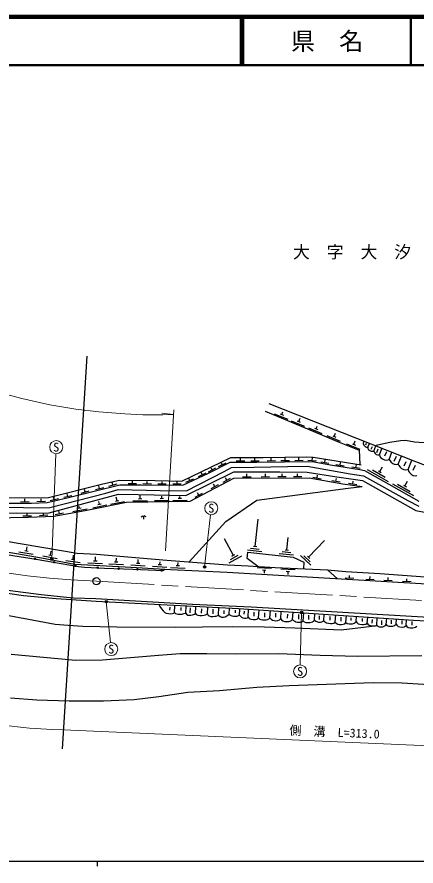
# Model space of a CAD drawing. Units: millimetres, scale not verified. Extents: x 40000 to 680000, y 20000 to 380000.
# Drawn here: x 251362 to 334044, y 204000 to 380000 of the extents above; entities that cross this region are included whole.
import ezdxf
from ezdxf.enums import TextEntityAlignment as Align

# ---------------------------------------------------------------- set-up
doc = ezdxf.new("R2010")
doc.units = ezdxf.units.MM
doc.header["$LTSCALE"] = 1000
doc.linetypes.add('CHAIN', pattern=[18.5, 12, -1.5, 3.5, -1.5])
for name, color, linetype, lineweight in [('M-BGD', 7, 'Continuous', 25), ('M-BGD-HTXT', 7, 'Continuous', 13), ('M-BMK', 2, 'CHAIN', 13), ('M-BMK-ROW', 30, 'Continuous', 25), ('M-BMK-SRVR', 3, 'Continuous', 25), ('M-STR-HTXT', 7, 'Continuous', 13), ('M-STR-STRC', 7, 'Continuous', 25), ('M-TTL', 2, 'Continuous', 140), ('M-TTL-BAND', 7, 'Continuous', 25), ('M-TTL-LINE', 7, 'Continuous', 50)]:
    doc.layers.add(name, color=color, linetype=linetype, lineweight=lineweight)
doc.layers.add('M-BMK-HTXT', color=7, linetype='Continuous')
doc.layers.add('M-TTL-TXT', color=7, linetype='Continuous')
doc.styles.add('ＭＳ ゴシック', font='')
doc.styles.get('ＭＳ ゴシック').set_extended_font_data('MS Gothic')

msp = doc.modelspace()

# ---------------------------------------------------------------- hatches: boundary and pattern name
at = {"layer": 'M-STR-STRC'}
for points in [[(258778, 267683, -0.41421), (258678, 267344, -0.41421), (258339, 267444, -1)], [(290470, 266118, -1), (290030, 265878, -0.41421), (290130, 266218, -0.41421)], [(270073, 258900, -1), (269633, 258661, -0.41421), (269733, 259000, -0.41421)], [(310550, 256669, -1), (310111, 256429, -0.41421), (310211, 256769, -0.41421)]]:
    msp.add_hatch(color=256, dxfattribs=at).paths.add_polyline_path(points)

# ---------------------------------------------------------------- linework, layer by layer
at = {"layer": 'M-BGD'}
for p, q in [((304679, 297768), (307451, 296620)), ((305914, 297744), (306561, 297476)), ((306237, 297610), (306453, 298129)), ((308187, 296315), (310959, 295168)), ((309422, 296291), (310069, 296024)), ((309745, 296158), (310021, 296824)), ((311787, 294818), (314551, 293652)), ((313021, 294785), (313666, 294513)), ((313344, 294649), (313562, 295168)), ((315541, 293234), (318305, 292068)), ((316775, 293201), (317420, 292929)), ((317098, 293065), (317379, 293731)), ((319621, 291540), (322405, 290421)), ((320856, 291528), (321505, 291267)), ((321181, 291398), (321466, 292106)), ((323635, 291281), (323797, 291643)), ((324062, 290814), (324376, 291607)), ((324750, 290424), (325007, 290967)), ((325310, 290002), (325733, 291070)), ((325941, 289748), (326218, 290472)), ((326453, 289248), (326979, 290576)), ((309786, 288089), (309779, 288652)), ((327588, 289007), (328003, 289897)), ((328448, 288284), (329034, 289763)), ((329486, 287940), (329976, 288963)), ((330377, 287280), (331044, 288967)), ((293136, 286793), (294703, 287572)), ((293920, 287182), (293761, 287502)), ((296799, 287970), (298549, 287973)), ((297674, 287971), (297673, 288534)), ((299798, 287971), (301548, 287983)), ((300673, 287977), (300669, 288539)), ((303186, 288005), (304936, 288027)), ((304061, 288016), (304054, 288579)), ((306050, 288042), (307799, 288064)), ((306925, 288053), (306917, 288615)), ((308912, 288078), (310661, 288101)), ((311653, 288134), (313395, 287958)), ((312524, 288046), (312581, 288606)), ((314289, 287810), (316012, 287503)), ((315151, 287657), (315249, 288210)), ((317463, 287256), (319190, 286976)), ((318326, 287116), (318416, 287671)), ((321591, 286588), (321687, 287142)), ((331607, 286933), (331978, 287837)), ((332386, 286203), (333150, 288133)), ((333466, 286024), (333926, 287121)), ((288950, 284760), (290532, 285507)), ((289741, 285134), (289572, 285492)), ((291027, 285743), (292594, 286523)), ((291810, 286133), (291635, 286486)), ((298989, 284702), (298988, 285265)), ((302832, 284709), (302831, 285272)), ((306290, 284715), (306289, 285278)), ((309521, 284721), (309520, 285283)), ((320729, 286738), (322453, 286438)), ((323928, 286211), (328265, 283722)), ((325019, 286103), (327621, 284610)), ((326241, 285921), (326848, 285572)), ((326544, 285747), (327104, 286722)), ((271248, 282983), (271110, 283529)), ((275267, 283296), (275273, 283752)), ((278335, 283263), (278338, 283683)), ((281424, 283242), (281426, 283662)), ((284520, 283221), (284523, 283632)), ((286376, 283545), (287958, 284292)), ((287167, 283919), (286987, 284300)), ((294084, 283569), (295628, 284393)), ((294856, 283981), (294591, 284477)), ((298114, 284701), (299864, 284704)), ((301957, 284707), (303707, 284711)), ((305415, 284714), (307165, 284717)), ((308646, 284719), (310396, 284722)), ((312684, 284592), (314408, 284294)), ((313546, 284443), (313642, 284997)), ((316582, 283918), (318306, 283620)), ((317444, 283769), (317540, 284323)), ((320924, 283216), (321007, 283773)), ((331758, 282787), (332309, 283768)), ((264655, 281321), (266352, 281748)), ((265504, 281535), (265366, 282080)), ((267638, 282046), (269335, 282474)), ((268486, 282260), (268349, 282805)), ((270400, 282769), (272096, 283197)), ((274392, 283307), (276142, 283284)), ((277460, 283269), (279210, 283257)), ((280549, 283248), (282299, 283236)), ((283645, 283227), (285395, 283215)), ((291588, 282237), (293132, 283061)), ((292360, 282649), (292095, 283145)), ((320059, 283345), (321790, 283088)), ((329138, 283227), (333497, 280778)), ((330230, 283129), (332846, 281660)), ((331453, 282959), (332063, 282616)), ((252984, 279530), (252983, 280092)), ((256364, 279585), (256349, 280147)), ((258228, 279769), (259932, 280169)), ((259080, 279969), (258951, 280517)), ((261053, 280433), (262757, 280833)), ((261905, 280633), (261776, 281180)), ((272089, 279734), (271941, 280482)), ((276530, 280144), (277230, 280155)), ((276880, 280150), (276870, 280807)), ((281006, 280211), (281706, 280221)), ((281356, 280216), (281349, 280702)), ((283621, 279800), (286621, 279844)), ((284765, 280267), (285464, 280277)), ((285115, 280272), (285109, 280631)), ((288260, 280462), (289804, 281286)), ((289032, 280874), (288767, 281370)), ((252109, 279527), (253859, 279532)), ((255489, 279561), (257239, 279609)), ((263973, 278147), (264662, 278271)), ((264318, 278209), (264254, 278560)), ((267067, 278280), (270009, 278863)), ((268107, 278945), (268794, 279081)), ((268450, 279013), (268341, 279564)), ((270706, 279001), (273648, 279584)), ((271746, 279666), (272433, 279802)), ((275387, 279677), (278387, 279722)), ((279863, 279744), (282862, 279788)), ((252594, 276563), (254343, 276591)), ((253468, 276577), (253461, 277004)), ((256016, 276692), (257764, 276776)), ((256890, 276734), (256873, 277091)), ((259303, 276895), (261025, 277205)), ((260164, 277050), (260064, 277604)), ((262921, 277500), (265874, 278032)), ((277096, 276407), (277446, 276609)), ((277596, 276570), (277596, 275915)), ((278096, 276407), (277746, 276609)), ((300720, 270251), (301337, 275876)), ((296210, 268386), (294356, 271821)), ((307283, 269531), (307567, 272119)), ((311783, 268017), (315056, 271465)), ((252963, 269384), (253653, 269267)), ((253308, 269325), (253447, 270144)), ((299130, 269520), (302113, 269193)), ((299776, 269902), (301565, 269706)), ((300372, 270289), (301068, 270213)), ((306935, 269569), (307631, 269493)), ((251753, 269133), (254711, 268630)), ((256735, 268281), (259681, 267715)), ((257949, 268506), (258636, 268374)), ((258293, 268440), (258452, 269269)), ((262648, 267599), (263343, 267511)), ((262996, 267555), (263105, 268413)), ((267596, 267250), (267637, 268106)), ((271926, 267040), (271964, 267830)), ((276446, 266784), (276494, 267563)), ((295317, 266882), (297957, 268306)), ((295632, 267563), (297216, 268417)), ((295902, 268220), (296518, 268552)), ((305694, 268800), (308676, 268473)), ((306339, 269182), (308129, 268986)), ((310075, 268397), (312251, 266331)), ((310820, 268310), (312126, 267071)), ((311529, 268258), (312036, 267776)), ((261451, 267298), (264427, 266919)), ((266076, 266873), (269072, 266728)), ((267246, 267267), (267945, 267233)), ((270406, 266663), (273402, 266517)), ((271576, 267057), (272275, 267023)), ((274921, 266428), (277915, 266241)), ((276096, 266806), (276795, 266762)), ((279443, 266146), (282437, 265959)), ((280619, 266523), (281317, 266479)), ((280968, 266501), (281003, 267063)), ((283189, 265911), (286185, 265767)), ((284359, 266305), (285058, 266272)), ((284709, 266289), (284739, 266914)), ((304124, 265648), (301130, 265837)), ((302948, 265271), (302249, 265315)), ((302598, 265293), (302563, 264732)), ((309021, 265404), (306025, 265546)), ((307851, 265009), (307152, 265042)), ((307502, 265026), (307475, 264464)), ((315691, 265368), (317799, 263555)), ((320261, 263693), (320294, 264254)), ((324493, 263445), (324526, 264007)), ((319388, 263744), (321135, 263642)), ((323619, 263496), (325366, 263394)), ((327367, 263277), (329114, 263174)), ((328241, 263226), (328274, 263787)), ((331264, 263049), (333011, 262946)), ((332137, 262997), (332170, 263559)), ((282999, 257667), (282972, 257058)), ((284021, 256520), (284098, 258037)), ((285329, 257598), (285315, 256974)), ((286357, 256429), (286432, 257918)), ((287214, 257487), (287186, 256517)), ((288342, 256357), (288417, 257817)), ((289574, 257292), (289560, 256433)), ((290815, 256294), (290886, 257691)), ((291973, 257223), (291959, 256295)), ((293107, 256057), (293185, 257574)), ((294254, 256993), (294227, 256266)), ((295303, 256180), (295369, 257463)), ((296580, 257056), (296580, 256464)), ((297472, 256023), (297559, 257347)), ((299252, 255567), (299361, 257229)), ((301440, 255437), (301548, 257085)), ((298403, 256812), (298369, 256237)), ((300459, 256620), (300448, 255774)), ((302662, 256507), (302628, 255582)), ((303770, 255453), (303867, 256933)), ((304947, 256383), (304931, 255578)), ((306031, 255272), (306130, 256785)), ((307411, 256223), (307373, 255388)), ((308484, 255127), (308582, 256624)), ((309704, 256122), (309704, 255198)), ((310665, 254801), (310775, 256480)), ((311798, 255969), (311773, 255121)), ((313001, 254953), (313091, 256328)), ((313977, 255855), (313951, 255108)), ((314951, 254846), (315040, 256201)), ((316196, 255703), (316184, 254943)), ((317318, 254553), (317416, 256045)), ((318467, 255588), (318454, 254728)), ((319527, 254464), (319621, 255900)), ((320570, 255449), (320557, 254880)), ((321625, 254693), (321695, 255764)), ((322890, 255310), (322890, 254677)), ((323943, 254318), (324028, 255611)), ((325908, 253946), (326008, 255481)), ((327880, 254053), (327966, 255353)), ((329900, 254122), (329972, 255222)), ((324946, 255119), (324921, 254372)), ((326922, 254866), (326897, 254018)), ((328898, 254980), (328898, 254195)), ((331147, 254105), (331172, 254865)), ((331992, 253878), (332071, 255084)), ((333224, 253941), (333249, 254662))]:
    msp.add_line(p, q, dxfattribs=at)
for points in [[(154350, 303038), (159869, 300582), (170617, 296106), (179749, 292449), (186539, 289543), (194791, 286130), (203669, 282480), (214648, 277794), (221997, 275074), (228015, 273503), (234575, 271667), (240054, 270752), (248852, 269170), (256423, 267882), (263329, 266556), (273784, 266048), (283170, 265462), (294914, 264895), (369385, 260535)], [(303563, 299847), (333913, 287831), (340512, 285384), (351492, 284143), (361197, 282898)], [(302804, 298254), (310707, 294982), (318103, 291861), (322231, 290202), (322403, 287206)], [(152390, 295942), (162001, 291923), (176385, 286061), (197908, 277025), (206867, 273392), (212860, 270789), (221077, 267772), (227371, 265772), (233699, 264145), (238745, 263000), (242027, 262344), (244731, 261898), (249449, 261200), (256404, 260309), (260991, 259821), (263052, 259625), (267705, 259426), (287757, 258289), (299856, 257704), (336670, 255577)], [(177845, 293212), (177879, 292737), (178489, 292382), (189044, 287965), (194110, 285731), (199152, 283671), (214291, 277272), (216673, 276297), (220958, 274691), (224459, 273760), (229270, 272568), (233256, 271519), (235224, 270927), (246738, 269051), (250482, 268401), (255342, 267625), (264095, 266091), (265345, 265983), (269472, 265773), (275380, 265527), (281696, 265226), (282015, 265534)], [(325844, 291026), (326072, 291309), (328601, 291886), (330842, 292196), (331840, 292307), (333748, 291952), (336676, 291730), (338251, 290799), (340979, 289558), (342843, 288826), (345682, 287319), (347457, 286565), (348854, 286166), (350895, 285745), (352027, 285745), (354045, 285501), (356293, 285408), (358401, 284920), (359111, 284853), (359953, 284410), (361107, 284543), (362657, 283855)], [(174599, 285870), (185698, 291193), (197834, 286177), (218645, 277709), (226262, 277782), (228566, 278210), (230185, 278580), (238417, 277944), (246711, 277237), (251285, 277133), (258008, 277214), (272411, 281068), (276447, 281023), (286330, 280802), (296325, 285710), (305817, 285714), (311484, 285644), (317621, 284661), (322929, 283896), (333978, 277682), (342263, 276125)], [(323134, 292098), (323075, 291576), (323212, 291235), (323564, 290921), (323809, 290814), (324062, 290814), (324062, 290546), (324177, 290301), (324445, 290102), (324767, 289995), (325081, 289972), (325310, 290002)], [(200030, 287855), (205944, 285700), (212721, 283086), (217244, 281233), (219531, 281091), (224361, 281144), (227814, 281525), (230018, 281831), (232316, 281635), (235268, 281276), (242721, 280633), (248520, 280349), (257917, 280419), (269130, 283227), (272630, 284009), (279971, 283911), (285498, 283770), (295676, 288689), (302398, 288717), (311301, 288815), (312710, 288760), (322658, 287166)], [(325310, 290002), (325413, 289724), (325594, 289486), (325803, 289313), (326135, 289211), (326453, 289248), (326556, 288916), (326752, 288647), (327094, 288393), (327480, 288167), (327860, 288135), (328222, 288196), (328448, 288284), (328623, 288044), (328878, 287724), (329227, 287469), (329496, 287316), (329751, 287273), (330078, 287258), (330377, 287280)], [(246336, 278433), (255829, 278259), (258135, 278330), (269788, 281262), (272326, 282044), (281032, 281848), (286463, 281784), (294298, 285776), (295813, 286621), (300498, 286666), (307445, 286792), (311497, 286911), (320416, 285277), (323152, 284869), (332364, 279772), (334660, 278578)], [(247271, 279231), (254399, 279249), (257627, 279339), (262314, 280440), (272660, 283049), (277090, 282990), (285734, 282931), (291072, 285451), (295563, 287686), (301034, 287696), (312496, 287843), (316746, 287087), (322382, 286174)], [(330377, 287280), (330458, 286991), (330742, 286678), (331067, 286437), (331501, 286215), (331886, 286148), (332386, 286203), (332471, 285836), (332681, 285543), (333022, 285211), (333439, 284982), (333834, 284902), (334229, 284982)], [(322382, 286174), (323355, 286020), (328389, 283131), (334609, 279637)], [(227690, 277051), (231022, 277404), (237284, 276762), (243799, 276105), (246325, 276179), (253713, 276299), (258992, 276554), (265463, 277718), (274063, 279423), (287279, 279620), (296269, 284416), (311892, 284444), (318871, 283237), (322895, 282639)], [(287072, 267030), (294659, 275401), (301057, 279837), (320018, 282316), (322895, 282639)], [(225973, 277779), (227923, 276953), (229987, 276212), (240847, 273285), (248766, 271434), (263866, 268858), (267861, 268629), (282440, 267370), (294979, 266451), (299245, 266238), (304856, 265883), (315691, 265368), (319487, 265046), (326581, 264611), (335906, 263917), (364044, 262056), (375884, 261196), (401066, 259479), (406184, 259194), (406764, 259226), (406704, 258322)], [(211970, 270543), (217593, 268414), (224015, 266314), (229470, 264743), (234086, 263471), (239532, 262229), (246486, 260958), (252710, 260100), (259487, 259449), (267754, 258884), (274442, 258529), (297248, 257367), (333502, 254990), (365569, 253259)], [(301299, 266108), (299086, 267720), (299201, 269060), (308620, 268026), (310802, 266955), (310738, 265604)], [(326062, 253809), (318539, 252898), (308968, 253338), (302652, 253517), (295983, 253615), (289784, 253500), (284142, 253468), (272053, 253500), (265019, 253646), (261970, 253842), (259280, 254086), (246281, 256508), (240208, 257576), (231430, 259501), (226549, 260839), (220532, 262876), (214803, 264998), (210874, 266187), (207317, 267378)], [(280767, 258207), (280942, 257800), (281301, 257306), (281643, 256880), (281978, 256581), (282295, 256386), (282753, 256331), (283198, 256301), (283606, 256319), (283887, 256386), (284021, 256520), (284216, 256337), (284661, 256228), (285149, 256222), (285619, 256222), (285966, 256325), (286222, 256398), (286357, 256429), (286491, 256203), (286783, 256033), (287095, 255980), (287401, 255992), (287738, 256051), (287950, 256106), (288150, 256204), (288342, 256357), (288511, 256129), (288860, 255968), (289265, 255929), (289696, 255921), (290120, 255996), (290438, 256094), (290681, 256188), (290815, 256294), (290963, 256010), (291207, 255872), (291550, 255758), (291945, 255758), (292370, 255762), (292654, 255825), (292958, 255931), (293107, 256057), (293214, 255900), (293478, 255695), (293770, 255611), (294136, 255587), (294522, 255685), (294868, 255854), (295081, 256017), (295303, 256180), (295521, 256012), (295896, 255887), (296243, 255806), (296541, 255800), (296976, 255812), (297274, 255899), (297472, 256023), (297615, 255837), (297881, 255605), (298155, 255468), (298479, 255387), (298778, 255412), (299109, 255468), (299252, 255567), (299464, 255343), (299838, 255156), (300281, 255125), (300792, 255100), (301073, 255200), (301278, 255300), (301440, 255437), (301652, 255192), (301864, 255080), (302254, 255004), (302595, 255004), (303016, 255044), (303301, 255124), (303513, 255212), (303658, 255292), (303770, 255453), (304062, 255142), (304338, 254993), (304672, 254862), (305001, 254848), (305381, 254871), (305724, 255015), (305927, 255160), (306031, 255272), (306143, 255024), (306445, 254793), (306796, 254703), (307153, 254658), (307680, 254697), (307986, 254776), (308274, 254918), (308484, 255127), (308626, 254907), (308909, 254725), (309175, 254598), (309476, 254530), (309845, 254521), (310123, 254539), (310411, 254605), (310548, 254687), (310665, 254801), (310891, 254604), (311246, 254508), (311645, 254468), (312136, 254487), (312566, 254617), (312796, 254727), (313001, 254953), (313317, 254732), (313844, 254580), (314253, 254548), (314533, 254608), (314832, 254736), (314951, 254846), (315112, 254672), (315527, 254401), (315901, 254341), (316326, 254277), (316700, 254300), (317018, 254350), (317318, 254553), (317497, 254316), (317837, 254135), (318115, 254092), (318636, 254060), (318920, 254127), (319284, 254227), (319527, 254464), (319793, 254277), (320162, 254185), (320501, 254185), (320904, 254223), (321259, 254321), (321412, 254456), (321625, 254693), (321808, 254470), (322089, 254236), (322395, 254145), (322793, 254097), (323167, 254083), (323453, 254114), (323684, 254168), (323943, 254318), (324035, 254165), (324355, 253938), (324876, 253776), (325153, 253776), (325642, 253801), (325908, 253946), (326137, 253744), (326428, 253599), (326803, 253591), (327178, 253609), (327454, 253721), (327704, 253846), (327880, 254053), (328018, 253855), (328414, 253713), (328879, 253704), (329250, 253734), (329607, 253868), (329900, 254122), (330055, 253919), (330358, 253654), (330671, 253581), (331254, 253539), (331621, 253600), (331992, 253878), (332166, 253651), (332437, 253435), (332839, 253382), (333415, 253406), (333905, 253537), (334234, 253741)], [(250178, 247887), (263549, 246662), (269059, 246761), (280666, 247718), (285149, 248075), (290709, 248047), (296927, 247965), (305622, 248045), (314201, 247718), (321926, 247500), (335275, 247617)], [(250051, 238860), (255473, 238427), (262188, 238270), (269314, 238255), (275657, 238549), (280738, 239168), (286747, 240011), (293291, 240392), (301089, 241059), (307734, 241399), (325184, 242012), (331165, 241943), (337771, 241571)]]:
    msp.add_lwpolyline(points, dxfattribs=at)
for centre in [(255068, 267669), (259046, 266976), (263441, 266206), (268084, 265844), (272426, 265650), (276308, 265483), (281333, 265243)]:
    msp.add_circle(centre, 150, dxfattribs=at)
at = {"layer": 'M-BGD-HTXT'}
for p, q in [((258558, 267563), (259435, 289476)), ((290250, 265998), (291470, 276833)), ((269853, 258781), (270752, 250305)), ((310330, 256549), (310061, 245700))]:
    msp.add_line(p, q, dxfattribs=at)
for centre in [(259489, 290825), (291621, 278174), (270895, 248963), (310027, 244351)]:
    msp.add_circle(centre, 1350, dxfattribs=at)
at = {"layer": 'M-BMK'}
msp.add_lwpolyline([(74724, 312251), (113177, 309386), (118652, 308900), (123958, 308148), (128748, 307290), (133516, 306259), (138042, 304992), (143441, 303307), (149743, 301029), (172472, 291730), (205402, 278058), (215470, 273835), (219445, 272338), (223880, 270800), (227795, 269642), (233106, 268137), (238662, 266754), (243215, 265792), (248195, 264909), (253552, 264176), (258119, 263669), (262573, 263303), (267824, 263035), (368606, 257058)], dxfattribs=at)
at = {"layer": 'M-BMK-ROW'}
msp.add_line((265828, 309668), (260714, 228311), dxfattribs=at)
at = {"layer": 'M-BMK-SRVR'}
msp.add_circle((267824, 263035), 750, dxfattribs=at)
at = {"layer": 'M-STR-HTXT'}
for p, q in [((283811, 297564), (281376, 297873)), ((282118, 269326), (283872, 298566))]:
    msp.add_line(p, q, dxfattribs=at)
for points in [[(190568, 323107), (247928, 302059), (252346, 300890), (258151, 299626), (263574, 298718), (268345, 298131), (273739, 297702), (277436, 297552), (281605, 297521), (283811, 297564)], [(165467, 262222), (223997, 239157), (230475, 237000), (236657, 235333), (242190, 234150), (247760, 233245), (253943, 232566), (258626, 232278), (260959, 232206), (373120, 227301), (427052, 226469), (435841, 227099), (446242, 228616), (455410, 230671), (462683, 232801), (469645, 235277), (476214, 238030), (481262, 240438), (486134, 243020), (491210, 245998), (500378, 252307)]]:
    msp.add_lwpolyline(points, dxfattribs=at)
at = {"layer": 'M-STR-STRC'}
for centre in [(258558, 267563), (290250, 265998), (269853, 258781), (310330, 256549)]:
    msp.add_circle(centre, 250, dxfattribs=at)
at = {"layer": 'M-TTL'}
msp.add_line((680000, 380000), (40000, 380000), dxfattribs=at)
at = {"layer": 'M-TTL-BAND'}
for p, q in [((40000, 205000), (579000, 205000)), ((268000, 205000), (268000, 204000))]:
    msp.add_line(p, q, dxfattribs=at)
at = {"layer": 'M-TTL-LINE'}
for p, q in [((297750, 380000), (297750, 370000)), ((298250, 380000), (298250, 370000)), ((333000, 380000), (333000, 370000)), ((40000, 370000), (680000, 370000))]:
    msp.add_line(p, q, dxfattribs=at)

# ---------------------------------------------------------------- texts
at = {"layer": 'M-BGD-HTXT', "style": 'ＭＳ ゴシック'}
for p in [(259489, 290825), (291621, 278174), (270895, 248963), (310027, 244351)]:
    msp.add_text('S', height=1833, dxfattribs=at).set_placement(p, align=Align.MIDDLE_CENTER)
at = {"layer": 'M-BMK-HTXT', "style": 'ＭＳ ゴシック'}
msp.add_text('大\u3000字\u3000大\u3000汐', height=2566, dxfattribs=at).set_placement((320790, 331287), align=Align.MIDDLE_CENTER)
at = {"layer": 'M-STR-HTXT', "style": 'ＭＳ ゴシック'}
msp.add_text('側\u3000溝\u3000L=313.0', height=1833, rotation=357.496, dxfattribs=at).set_placement((317095, 230275), align=Align.BOTTOM_CENTER)
at = {"layer": 'M-TTL-TXT', "style": 'ＭＳ ゴシック'}
msp.add_text('県\u3000名', height=3666, dxfattribs=at).set_placement((315625, 375000), align=Align.MIDDLE_CENTER)

doc.saveas('drawing.dxf')
